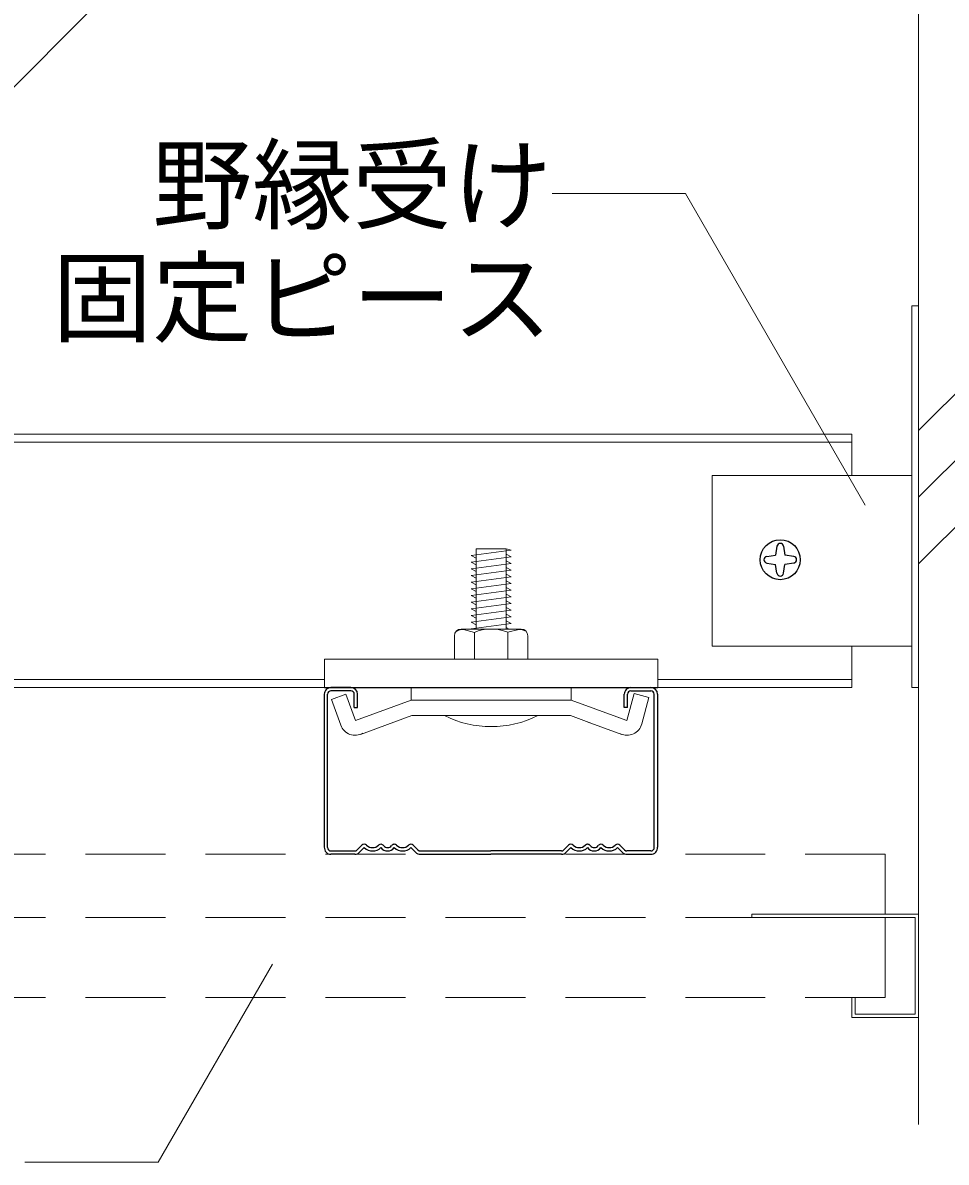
# Model space of a CAD drawing. Units: millimetres on the paper, enlarged 40 times, with parts at other scales. Extents: x -7800 to 7800, y -5387 to 5300.
# Drawn here: x 3738 to 4293, y -4072 to -3388 of the extents above; entities that cross this region are included whole.
import ezdxf
from ezdxf.enums import TextEntityAlignment as Align

# ---------------------------------------------------------------- set-up
doc = ezdxf.new("R2010")
doc.units = ezdxf.units.MM
doc.header["$LTSCALE"] = 40
doc.linetypes.add('DASHED1', pattern=[1.8, 1.2, -0.6])
for name, color, linetype, lineweight in [('4-2_野縁受け', 3, 'Continuous', 18), ('4-3_野縁', 2, 'Continuous', 25), ('4-6_文字・文字', 7, 'Continuous', 18), ('4-9_躯体他', 4, 'DASHED1', 9), ('4-A_クリップ', 7, 'Continuous', 18), ('4-B_補強金具・金具・その他', 3, 'Continuous', 18), ('4-C_ビス・アンカーボルト・強調図形', 2, 'DASHED1', 25), ('4-D_パネル', 4, 'DASHED1', 9)]:
    doc.layers.add(name, color=color, linetype=linetype, lineweight=lineweight)
doc.styles.add('ＭＳ ゴシック', font='')
doc.styles.get('ＭＳ ゴシック').set_extended_font_data('MS Gothic')

msp = doc.modelspace()

# ---------------------------------------------------------------- linework, layer by layer
at = {"layer": '4-2_野縁受け'}
for p, q in [((3721.95, -3635.25), (4235.95, -3635.25)), ((4235.95, -3635.25), (4235.95, -3660.05)), ((3721.95, -3640.05), (4235.95, -3640.05)), ((4235.95, -3762.45), (4235.95, -3787.25)), ((3721.95, -3782.45), (3919.39, -3782.45)), ((4119.39, -3782.45), (4235.95, -3782.45)), ((3721.95, -3787.25), (4235.95, -3787.25)), ((4271.95, -3787.25), (4275.95, -3787.25))]:
    msp.add_line(p, q, dxfattribs=at)
at = {"layer": '4-3_野縁'}
for p, q in [((3919.27, -3791.25), (3919.27, -3883.08)), ((3921.27, -3883.16), (3921.27, -3791.25)), ((3935.27, -3787.25), (3923.27, -3787.25)), ((3935.27, -3789.25), (3923.27, -3789.25)), ((3937.27, -3799.25), (3937.27, -3791.25)), ((3939.27, -3799.25), (3939.27, -3791.25)), ((4099.28, -3799.25), (4099.28, -3791.25)), ((4101.28, -3799.25), (4101.28, -3791.25)), ((4103.28, -3787.25), (4115.28, -3787.25)), ((4103.28, -3789.25), (4115.28, -3789.25)), ((4117.27, -3883.16), (4117.28, -3791.25)), ((4119.28, -3791.25), (4119.27, -3883.08)), ((3937.27, -3799.25), (3939.27, -3799.25)), ((4101.28, -3799.25), (4099.28, -3799.25)), ((3941.85, -3881.84), (3939.03, -3884.67)), ((3939.03, -3884.67), (3941.85, -3881.84)), ((3972.68, -3881.84), (3975.51, -3884.67)), ((4065.86, -3881.84), (4063.03, -3884.67)), ((4096.69, -3881.84), (4099.52, -3884.67)), ((4099.52, -3884.67), (4096.69, -3881.84)), ((3923.27, -3885.25), (3937.61, -3885.25)), ((3923.27, -3885.25), (3937.61, -3885.25)), ((3937.61, -3887.25), (3923.27, -3887.25)), ((3937.61, -3887.25), (3923.27, -3887.25)), ((3943.27, -3883.25), (3940.44, -3886.08)), ((3943.27, -3883.25), (3940.44, -3886.08)), ((3971.27, -3883.25), (3974.1, -3886.08)), ((3976.92, -3885.25), (4019.27, -3885.25)), ((3976.92, -3887.25), (4019.27, -3887.25)), ((4061.62, -3885.25), (4019.27, -3885.25)), ((4061.62, -3887.25), (4019.27, -3887.25)), ((4067.28, -3883.25), (4064.45, -3886.08)), ((4095.28, -3883.25), (4098.1, -3886.08)), ((4095.28, -3883.25), (4098.1, -3886.08)), ((4115.28, -3885.25), (4100.93, -3885.25)), ((4115.28, -3885.25), (4100.93, -3885.25)), ((4100.93, -3887.25), (4115.28, -3887.25)), ((4100.93, -3887.25), (4115.28, -3887.25))]:
    msp.add_line(p, q, dxfattribs=at)
for centre, radius, start, end in [((3923.27, -3791.25), 4, 90.00299, 180.00299), ((3923.27, -3791.25), 2, 90.00299, 180.00299), ((3935.27, -3791.25), 4, 0.00299, 90.00299), ((3935.27, -3791.25), 2, 0.00299, 90.00299), ((4103.28, -3791.25), 4, 89.99699, 179.99699), ((4103.28, -3791.25), 2, 89.99699, 179.99699), ((4115.28, -3791.25), 4, 359.99699, 89.99699), ((4115.28, -3791.25), 2, 359.99699, 89.99699), ((3943.27, -3883.25), 2, 46.39717, 135), ((3948.27, -3878), 5.25, 226.39717, 313.60281), ((3953.27, -3883.25), 2, 36.86989, 133.60281), ((3957.27, -3880.25), 3, 216.86989, 323.1301), ((3961.27, -3883.25), 2, 46.39717, 143.1301), ((3961.27, -3883.25), 2, 36.86989, 143.1301), ((3966.27, -3878), 5.25, 226.39717, 313.60281), ((3971.27, -3883.25), 2, 44.99998, 133.60281), ((4067.28, -3883.25), 2, 46.39719, 135.00002), ((4072.28, -3878), 5.25, 226.39719, 313.60283), ((4077.28, -3883.25), 2, 36.8699, 143.13011), ((4077.28, -3883.25), 2, 36.8699, 133.60283), ((4081.28, -3880.25), 3, 216.8699, 323.13011), ((4085.28, -3883.25), 2, 46.39719, 143.13011), ((4090.28, -3878), 5.25, 226.39719, 313.60283), ((4095.28, -3883.25), 2, 45, 133.60283), ((3923.27, -3883.25), 4, 177.476, 270), ((3923.27, -3883.25), 4, 177.476, 270), ((3923.27, -3883.25), 2, 177.476, 270), ((3923.27, -3883.25), 2, 177.476, 270), ((3937.61, -3883.25), 2, 270, 314.99998), ((3937.61, -3883.25), 2, 269.99998, 314.99998), ((3937.61, -3883.25), 4, 270, 314.99998), ((3937.61, -3883.25), 4, 270, 315), ((3948.27, -3878), 7.25, 226.39717, 313.60281), ((3957.27, -3880.25), 5, 216.86989, 323.1301), ((3966.27, -3878), 7.25, 226.39717, 313.60281), ((3976.92, -3883.25), 4, 225, 270), ((3976.92, -3883.25), 2, 225, 270), ((4061.62, -3883.25), 2, 270, 315), ((4061.62, -3883.25), 4, 270, 315), ((4072.28, -3878), 7.25, 226.39719, 313.60283), ((4081.28, -3880.25), 5, 216.8699, 323.13011), ((4090.28, -3878), 7.25, 226.39719, 313.60283), ((4100.93, -3883.25), 4, 225.00002, 270), ((4100.93, -3883.25), 4, 225, 270), ((4100.93, -3883.25), 2, 225.00002, 270), ((4100.93, -3883.25), 2, 225, 270), ((4115.28, -3883.25), 4, 269.99997, 2.524), ((4115.28, -3883.25), 4, 270, 2.524), ((4115.28, -3883.25), 2, 269.99997, 2.524), ((4115.28, -3883.25), 2, 270, 2.524)]:
    msp.add_arc(centre, radius, start, end, dxfattribs=at)
at = {"layer": '4-6_文字・文字'}
for p, q in [((4136.03, -3490.85), (4056.03, -3490.85)), ((4243.96, -3677.8), (4136.03, -3490.85)), ((3888.12, -3953.22), (3819.56, -4071.98)), ((3819.56, -4071.98), (3739.56, -4071.98))]:
    msp.add_line(p, q, dxfattribs=at)
msp.add_lwpolyline([(3680.07, -3479.74), (3826.03, -3333.77), (3906.03, -3333.77)], dxfattribs=at)
at = {"layer": '4-9_躯体他', "linetype": 'Continuous'}
for p, q in [((4275.95, -2582.59), (4275.95, -4049.4)), ((4275.95, -3633.02), (4386.99, -3521.99)), ((4275.95, -3673.02), (4386.99, -3561.99)), ((4275.95, -3713.02), (4386.99, -3601.99))]:
    msp.add_line(p, q, dxfattribs=at)
at = {"layer": '4-A_クリップ'}
for p, q in [((4031.39, -3704.72), (4007.39, -3708.09)), ((4010.39, -3752.13), (4010.39, -3704.09)), ((4010.39, -3704.09), (4028.39, -3704.09)), ((4031.39, -3704.72), (4028.39, -3704.09)), ((4028.39, -3752.13), (4028.39, -3704.21)), ((4007.39, -3708.09), (4010.39, -3709.67)), ((4031.39, -3708.72), (4007.39, -3712.09)), ((4031.39, -3708.72), (4028.39, -3707.14)), ((4031.39, -3712.72), (4028.39, -3711.14)), ((4007.39, -3712.09), (4010.39, -3713.67)), ((4031.39, -3716.72), (4028.39, -3715.14)), ((4031.39, -3720.72), (4028.39, -3719.14)), ((4031.39, -3724.72), (4028.39, -3723.14)), ((4031.39, -3728.72), (4028.39, -3727.14)), ((4031.39, -3732.72), (4028.39, -3731.14)), ((4031.39, -3736.72), (4028.39, -3735.14)), ((4031.39, -3740.72), (4028.39, -3739.14)), ((4031.39, -3744.72), (4028.39, -3743.14)), ((4001.39, -3752.13), (4037.39, -3752.13)), ((4002.83, -3752.49), (4009.39, -3754.13)), ((4002.83, -3752.49), (4009.39, -3754.13)), ((4007.39, -3748.09), (4010.39, -3749.67)), ((4031.39, -3748.72), (4007.39, -3752.09)), ((4031.39, -3748.72), (4007.39, -3752.09)), ((4031.39, -3748.72), (4028.39, -3747.14)), ((4031.39, -3748.72), (4028.39, -3747.14)), ((4030.28, -3752.13), (4028.39, -3751.14)), ((4030.28, -3752.13), (4028.39, -3751.14)), ((4035.97, -3752.48), (4029.39, -3754.11)), ((4035.97, -3752.48), (4029.39, -3754.11)), ((3997.39, -3756.13), (3997.39, -3770.13)), ((4000.07, -3752.8), (3998.19, -3753.74)), ((4000.07, -3752.8), (3998.19, -3753.74)), ((4009.39, -3754.13), (4009.39, -3754.2)), ((4009.39, -3754.2), (4009.39, -3770.13)), ((4028.28, -3753.7), (4029.39, -3754.11)), ((4038.7, -3752.78), (4040.57, -3753.7)), ((4038.7, -3752.78), (4040.57, -3753.7)), ((4041.39, -3756.13), (4041.39, -3770.13)), ((3919.39, -3770.13), (4119.39, -3770.13)), ((3919.39, -3770.13), (3919.39, -3787.33)), ((3997.39, -3770.13), (4041.39, -3770.13)), ((4119.39, -3787.33), (4119.39, -3770.13)), ((3919.39, -3787.33), (4119.39, -3787.33)), ((3932.22, -3791.29), (3923.58, -3794.44)), ((3937.97, -3807.07), (3932.22, -3791.29)), ((3971.42, -3787.33), (3971.42, -3794.89)), ((4067.42, -3787.33), (4067.42, -3794.9)), ((4109.81, -3809.04), (4114.05, -3793.23)), ((3928.36, -3807.57), (3923.58, -3794.44)), ((3929.18, -3809.82), (3923.58, -3794.44)), ((3971.42, -3794.89), (3937.97, -3807.07)), ((3971.42, -3794.89), (4019.39, -3794.89)), ((4067.36, -3794.89), (4019.39, -3794.89)), ((4067.36, -3794.89), (4019.39, -3794.89)), ((4067.36, -3794.89), (4019.39, -3794.89)), ((4067.36, -3794.89), (4096.97, -3805.67)), ((3941.04, -3815.3), (3971.83, -3804.09)), ((4047.39, -3804.09), (3991.39, -3804.09)), ((4019.39, -3804.09), (4055.97, -3804.09)), ((4019.39, -3804.09), (4058.31, -3804.09)), ((4019.39, -3804.09), (4064.24, -3804.09)), ((4057.34, -3804.09), (4064.24, -3804.09)), ((4059.31, -3804.09), (4066.96, -3804.09)), ((4079.93, -3808.81), (4066.96, -3804.09)), ((4095.8, -3805.24), (4100.82, -3807.07)), ((4097.74, -3815.3), (4076.97, -3807.73))]:
    msp.add_line(p, q, dxfattribs=at)
for points in [[(4031.39, -3712.72), (4007.39, -3716.09), (4010.39, -3717.67)], [(4031.39, -3716.72), (4007.39, -3720.09), (4010.39, -3721.67)], [(4031.39, -3720.72), (4007.39, -3724.09), (4010.39, -3725.67)], [(4031.39, -3724.72), (4007.39, -3728.09), (4010.39, -3729.67)], [(4031.39, -3728.72), (4007.39, -3732.09), (4010.39, -3733.67)], [(4031.39, -3732.72), (4007.39, -3736.09), (4010.39, -3737.67)], [(4031.39, -3736.72), (4007.39, -3740.09), (4010.39, -3741.67)], [(4031.39, -3740.72), (4007.39, -3744.09), (4010.39, -3745.67)], [(4031.39, -3744.72), (4007.39, -3748.09), (4010.39, -3749.67)], [(4028.28, -3753.7), (4029.39, -3754.11), (4029.39, -3770.13)], [(3937.97, -3807.07), (3932.22, -3791.29), (3923.58, -3794.44)], [(4100.82, -3807.07), (4105.16, -3790.85), (4114.05, -3793.23)], [(4019.39, -3804.09), (3974.54, -3804.09), (3971.83, -3804.09)]]:
    msp.add_lwpolyline(points, dxfattribs=at)
for centre, radius, start, end in [((4001.39, -3756.13), 4, 90, 180), ((4001.86, -3756.37), 4, 75.942, 116.60205), ((4001.86, -3756.37), 4, 75.942, 116.60205), ((4019.39, -3778.13), 26, 70.01814, 112.61984), ((4019.39, -3778.13), 26, 70.01814, 112.61984), ((4036.93, -3756.36), 4, 63.73468, 103.86021), ((4036.93, -3756.36), 4, 63.73468, 103.86021), ((4037.39, -3756.13), 4, 0, 90), ((4019.39, -3748.09), 62.61, 243.43494, 296.56505), ((3937.82, -3806.67), 9.2, 199.99997, 299.99998), ((4100.92, -3806.66), 9.2, 245, 345)]:
    msp.add_arc(centre, radius, start, end, dxfattribs=at)
at = {"layer": '4-B_補強金具・金具・その他'}
for p, q in [((4271.95, -3558.15), (4275.95, -3558.15)), ((4271.95, -3558.15), (4271.95, -3787.25)), ((4151.95, -3660.05), (4271.95, -3660.05)), ((4151.95, -3660.05), (4151.95, -3762.45)), ((4151.95, -3762.45), (4271.95, -3762.45)), ((4275.95, -3923.25), (4175.95, -3923.25)), ((4275.95, -3923.25), (4275.95, -3985.25)), ((4273.95, -3925.25), (4273.95, -3983.25)), ((4235.95, -3973.25), (4237.95, -3973.25)), ((4235.95, -3973.25), (4235.95, -3985.25)), ((4237.95, -3973.25), (4237.95, -3983.25)), ((4273.95, -3983.25), (4237.95, -3983.25)), ((4275.95, -3985.25), (4235.95, -3985.25))]:
    msp.add_line(p, q, dxfattribs=at)
msp.add_lwpolyline([(4273.95, -3925.25), (4175.95, -3925.25), (4175.95, -3923.25)], dxfattribs=at)
at = {"layer": '4-C_ビス・アンカーボルト・強調図形', "linetype": 'Continuous'}
for p, q in [((4190.92, -3702.45), (4190.1, -3707.76)), ((4194.88, -3702.45), (4195.7, -3707.76)), ((4184.78, -3708.59), (4190.1, -3707.76)), ((4201.02, -3708.59), (4195.7, -3707.76)), ((4184.78, -3712.54), (4190.1, -3713.37)), ((4190.92, -3718.68), (4190.1, -3713.37)), ((4194.88, -3718.68), (4195.7, -3713.37)), ((4201.02, -3712.54), (4195.7, -3713.37))]:
    msp.add_line(p, q, dxfattribs=at)
msp.add_circle((4192.9, -3710.56), 12, dxfattribs=at)
for centre, start, end in [((4192.9, -3702.76), 90, 171.15933), ((4192.9, -3702.76), 8.84065, 90), ((4185.09, -3710.56), 98.84064, 180), ((4185.09, -3710.56), 180, 261.15935), ((4200.71, -3710.56), 0, 81.15935), ((4200.71, -3710.56), 278.84064, 0), ((4192.9, -3718.37), 188.84065, 270), ((4192.9, -3718.37), 270, 351.15933)]:
    msp.add_arc(centre, 2, start, end, dxfattribs=at)
at = {"layer": '4-D_パネル'}
for p, q in [((4255.95, -3925.25), (3306.7, -3925.25)), ((4255.95, -3973.25), (4255.95, -3925.25)), ((4255.95, -3973.25), (3306.7, -3973.25))]:
    msp.add_line(p, q, dxfattribs=at)
msp.add_lwpolyline([(4255.95, -3923.25), (4255.95, -3887.25), (3306.7, -3887.25)], dxfattribs=at)

# ---------------------------------------------------------------- texts
at = {"layer": '4-6_文字・文字', "style": 'ＭＳ ゴシック'}
for s, p in [('野縁受け', (3816.03, -3520.85)), ('固定ピース', (3756.03, -3588.51))]:
    msp.add_text(s, height=43.99, dxfattribs=at).set_placement(p, align=Align.BOTTOM_LEFT)

doc.saveas('drawing.dxf')
